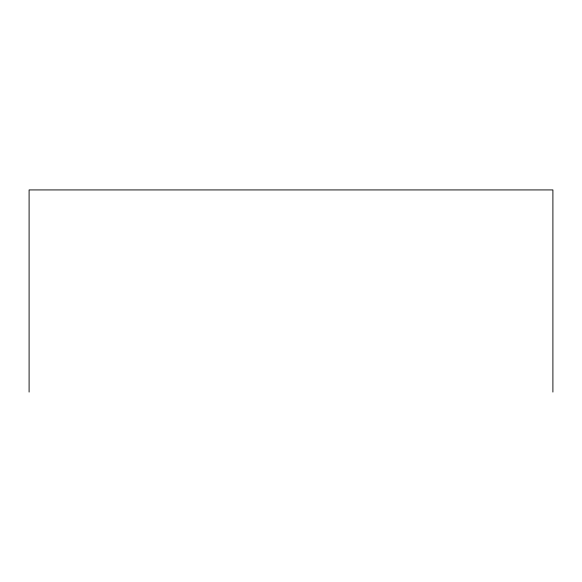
<?xml version="1.0" encoding="UTF-8"?>
<svg xmlns="http://www.w3.org/2000/svg" width="582" height="582" viewBox="0 0 582 582"><rect width="100%" height="100%" fill="white"/><g stroke="black" fill="none" stroke-linecap="round" stroke-linejoin="round"><path stroke-width="0.87" d="M552.9 392.072L552.9 189.928L29.1 189.928L29.1 392.072"/></g></svg>
